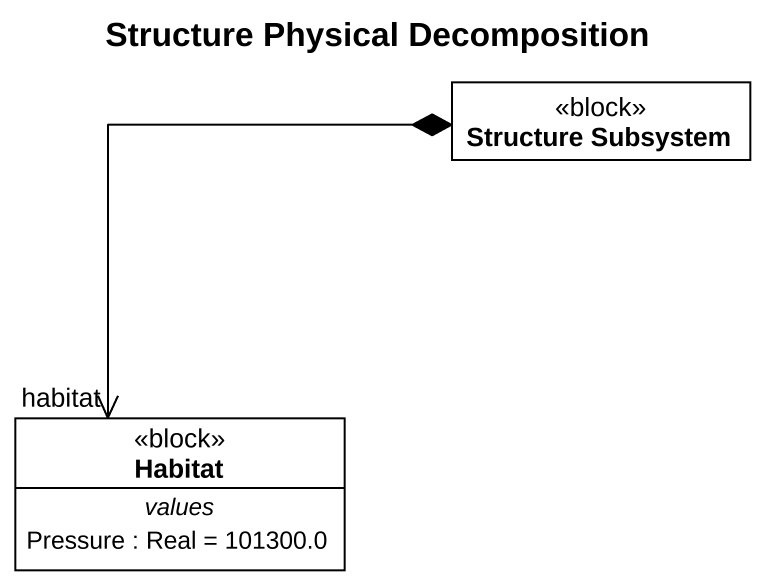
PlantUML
@startuml
title Structure Physical Decomposition
hide circle
hide empty members
class "Structure Subsystem" as Structure_Subsystem <<block>>
class Habitat <<block>> {
  -- values --
  Pressure : Real = 101300.0
}
Structure_Subsystem *--> "habitat" Habitat
@enduml
